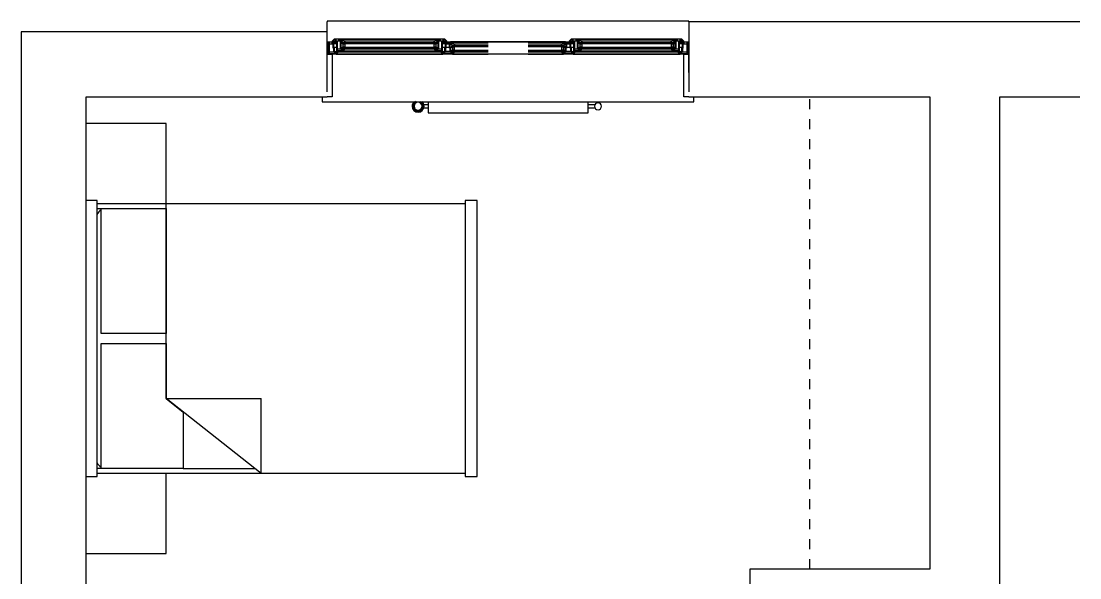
# Model space of a CAD drawing. Extents: x 16 to 12095, y 7 to 11460.
# Drawn here: x 6800 to 12095, y 6368 to 9153 of the extents above; entities that cross this region are included whole.
import ezdxf

# ---------------------------------------------------------------- set-up
doc = ezdxf.new("R2010")
doc.units = 0
doc.linetypes.add('ELEVATION_SWINGS', pattern=[150, 100, -50])
doc.linetypes.add('SHORT_DASH', pattern=[100, 50, -50])
for name, color, linetype in [('A-DETL-2', 90, 'SHORT_DASH'), ('A-GLAZ', 151, 'CONTINUOUS'), ('A-GLAZ-1', 151, 'ELEVATION_SWINGS'), ('A-WALL', 113, 'CONTINUOUS'), ('A-WALL-1', 7, 'CONTINUOUS'), ('A-WALL-2', 7, 'CONTINUOUS'), ('A-WALL-FNSH-1', 7, 'CONTINUOUS'), ('I-FURN', 30, 'CONTINUOUS'), ('P-SANR-FIXT', 6, 'CONTINUOUS')]:
    doc.layers.add(name, color=color, linetype=linetype)

msp = doc.modelspace()

# ---------------------------------------------------------------- hatches: boundary and pattern name
at = {"layer": 'A-GLAZ'}
h = msp.add_hatch(color=256, dxfattribs=at)
h.paths.add_polyline_path([(8926.8, 9049.9), (8926.8, 9049.9), (8926.8, 9051.9), (8923.3, 9051.9), (8923.3, 9055.1), (8919.9, 9054.6), (8919.9, 9051.9), (8918.2, 9051.9), (8918.2, 9049.9), (8923.3, 9049.9)])
h.paths.add_polyline_path([(8360.8, 9049.9), (8365.9, 9050.2), (8365.9, 9051.9), (8364.2, 9051.9), (8364.2, 9055.1), (8360.8, 9054.6), (8360.8, 9051.9), (8357.3, 9051.9), (8357.4, 9049.9)])
h = msp.add_hatch(color=256, dxfattribs=at)
h.paths.add_polyline_path([(9543, 9049.9), (9551.6, 9050.2), (9551.6, 9051.9), (9549.8, 9051.9), (9549.8, 9055.1), (9546.4, 9054.6), (9546.4, 9051.9), (9543, 9051.9), (9543, 9049.9)])
h.paths.add_polyline_path([(10104.9, 9049.9), (10112.5, 9049.9), (10112, 9051.9), (10109, 9051.9), (10109, 9055.1), (10105.6, 9054.6), (10105.6, 9051.9), (10103.9, 9051.9), (10103.9, 9049.9)])
h = msp.add_hatch(color=256, dxfattribs=at)
h.paths.add_polyline_path([(8377.6, 8999.4), (8381.4, 8999.4), (8381.4, 9000.9), (8384.9, 9000.9), (8384.9, 9002.9), (8376.1, 9002.9), (8376.1, 9000.9), (8377.6, 9000.9)])
h.paths.add_polyline_path([(8903.7, 8999.4), (8906.5, 8999.4), (8906.5, 9000.9), (8908, 9000.9), (8908, 9002.9), (8899.2, 9002.9), (8899.3, 9000.9), (8902.8, 9000.9), (8903.2, 8999.4)])
h = msp.add_hatch(color=256, dxfattribs=at)
h.paths.add_polyline_path([(8866.7, 9042.9), (8875.1, 9042.9), (8875.1, 9044.4), (8865.2, 9044.4), (8865.2, 9042.9)])
h.paths.add_polyline_path([(8409.7, 9042.9), (8418.9, 9042.9), (8418.9, 9044.4), (8409, 9044.4), (8409, 9042.9)])
h = msp.add_hatch(color=256, dxfattribs=at)
h.paths.add_polyline_path([(8872.9, 9022.9), (8874.2, 9022.9), (8874.2, 9038.9), (8866.2, 9038.3), (8866.2, 9022.9)])
h.paths.add_polyline_path([(8417.9, 9022.9), (8417.9, 9038.9), (8409.9, 9038.3), (8409.9, 9022.9)])
h = msp.add_hatch(color=256, dxfattribs=at)
h.paths.add_polyline_path([(8872.9, 9015.9), (8874.2, 9016), (8874.2, 9018.9), (8865.2, 9018.9), (8865.2, 9015.9)])
h.paths.add_polyline_path([(8409.9, 9015.9), (8418.9, 9016), (8418.9, 9018.9), (8409.9, 9018.9), (8409.9, 9016)])
h = msp.add_hatch(color=256, dxfattribs=at)
h.paths.add_polyline_path([(8967.2, 9027.9), (8967.2, 9029.4), (8957.3, 9029.4), (8957.3, 9027.9), (8966.2, 9027.9)])
h.paths.add_polyline_path([(9512.5, 9027.9), (9512.5, 9029.4), (9502.6, 9029.4), (9502.6, 9027.9), (9511.8, 9027.9)])
h = msp.add_hatch(color=256, dxfattribs=at)
h.paths.add_polyline_path([(8966.2, 9007.9), (8966.2, 9023.9), (8958.2, 9023.9), (8958.2, 9007.9)])
h.paths.add_polyline_path([(9506.2, 9007.9), (9511.6, 9007.9), (9511.6, 9023.9), (9503.6, 9023.9), (9503.6, 9007.9)])
h = msp.add_hatch(color=256, dxfattribs=at)
h.paths.add_polyline_path([(9506.1, 8999.4), (9509.8, 8999.4), (9509.8, 9000.9), (9511.3, 9001.3), (9511.3, 9003.9), (9502.6, 9003.9), (9502.6, 9000.9), (9506.1, 9000.8), (9506.1, 8999.4)])
h.paths.add_polyline_path([(8960, 8999.4), (8963.7, 8999.4), (8963.7, 9000.9), (8967.2, 9000.9), (8967.2, 9003.9), (8958.5, 9003.9), (8958.5, 9000.9), (8960, 9000.9), (8960, 8999.4)])
h = msp.add_hatch(color=256, dxfattribs=at)
h.paths.add_polyline_path([(10092.1, 8999.4), (10092.1, 9000.9), (10093.6, 9001.3), (10093.6, 9002.9), (10084.9, 9002.9), (10084.9, 9000.9), (10088.4, 9000.9), (10088.9, 8999.4)])
h.paths.add_polyline_path([(9563.3, 8999.4), (9567, 8999.4), (9567.1, 9000.9), (9570.6, 9000.9), (9570.5, 9002.9), (9561.8, 9002.9), (9561.8, 9000.9), (9563.3, 9000.9), (9563.3, 8999.4)])
h = msp.add_hatch(color=256, dxfattribs=at)
h.paths.add_polyline_path([(10052.4, 9042.9), (10060.8, 9042.9), (10060.8, 9044.4), (10050.9, 9044.4), (10050.9, 9042.9)])
h.paths.add_polyline_path([(9603.1, 9042.9), (9604.6, 9042.9), (9604.6, 9044.4), (9594.6, 9044.4), (9594.6, 9042.9), (9595.3, 9042.9)])
h = msp.add_hatch(color=256, dxfattribs=at)
h.paths.add_polyline_path([(10051.9, 9022.9), (10059.9, 9022.9), (10059.9, 9038.9), (10051.9, 9038.3), (10051.9, 9031.9)])
h.paths.add_polyline_path([(9595.6, 9022.9), (9603.6, 9022.9), (9603.6, 9038.9), (9595.6, 9038.3), (9595.6, 9026.9)])
h = msp.add_hatch(color=256, dxfattribs=at)
h.paths.add_polyline_path([(10059.9, 9015.9), (10059.9, 9018.9), (10050.9, 9018.9), (10050.9, 9015.9), (10056.9, 9015.9)])
h.paths.add_polyline_path([(9595.6, 9015.9), (9604.6, 9016), (9604.6, 9018.9), (9595.6, 9018.9), (9595.6, 9016)])

# ---------------------------------------------------------------- linework, layer by layer
at = {"layer": 'A-DETL-2'}
msp.add_line((10744.9, 6412.4), (10744.9, 8774.9), dxfattribs=at)
at = {"layer": 'A-GLAZ'}
for p, q in [((10139.9, 9152.9), (8329.9, 9152.9)), ((8329.9, 9152.9), (8329.9, 9150.2)), ((8329.9, 9099.9), (8329.9, 9150.2)), ((10139.9, 9150.2), (10139.9, 9152.9)), ((10139.9, 9150.2), (10139.9, 9099.9)), ((8356.9, 9054.7), (8367, 9064.9)), ((8356.9, 9051.9), (8356.9, 9054.7)), ((8367.8, 9062.2), (8360.8, 9055.1)), ((8360.8, 9055.1), (8364.2, 9055.1)), ((8360.8, 9051.9), (8360.8, 9055.1)), ((8360.8, 9055.1), (8360.8, 9051.9)), ((8364.2, 9055.1), (8364.2, 9051.9)), ((8364.2, 9055.1), (8373, 9055.1)), ((8364.2, 9054.6), (8372.9, 9054.6)), ((8364.2, 9051.9), (8364.2, 9054.6)), ((8367, 9064.9), (8398.9, 9064.9)), ((8372.9, 9062.2), (8367.8, 9062.2)), ((8372.9, 9054.6), (8372.9, 9062.2)), ((8389.4, 9062.2), (8373.9, 9062.2)), ((8373.9, 9062.2), (8373.9, 9054.5)), ((8373.9, 9054.5), (8389.4, 9054.5)), ((8389.4, 9054.5), (8389.4, 9062.2)), ((8391.4, 9060.9), (8391.4, 9055.4)), ((8398.9, 9060.9), (8391.4, 9060.9)), ((8391.4, 9055.4), (8393.4, 9055.4)), ((8391.8, 9060.9), (8398.9, 9060.9)), ((8391.8, 9056.4), (8391.8, 9060.9)), ((8393.4, 9056.4), (8391.8, 9056.4)), ((8393.4, 9058.9), (8393.4, 9056.4)), ((8396.9, 9058.9), (8393.4, 9058.9)), ((8393.4, 9056.9), (8398.4, 9056.9)), ((8393.4, 9055.4), (8393.4, 9056.9)), ((8396.9, 9057.1), (8396.9, 9058.9)), ((8398.4, 9057.1), (8396.9, 9057.1)), ((8409, 9044.4), (8398.4, 9057.1)), ((8398.4, 9056.9), (8398.4, 9015.9)), ((8398.9, 9064.9), (8398.9, 9060.9)), ((8398.9, 9064.9), (8885.2, 9064.9)), ((8398.9, 9064.5), (8404.9, 9064.5)), ((8398.9, 9060.9), (8398.9, 9064.5)), ((8400.4, 9063), (8400.4, 9057)), ((8403.4, 9063), (8400.4, 9063)), ((8400.4, 9057), (8409.7, 9045.9)), ((8409.6, 9057), (8400.4, 9057)), ((8403.4, 9060.6), (8403.4, 9063)), ((8416.5, 9053), (8403.4, 9060.6)), ((8404.9, 9064.5), (8404.9, 9061.5)), ((8404.9, 9064.5), (8879.2, 9064.5)), ((8404.9, 9061.5), (8416.9, 9054.5)), ((8879.2, 9061.5), (8404.9, 9061.5)), ((8416.9, 9054.5), (8418.9, 9054.5)), ((8418.9, 9054.5), (8418.9, 9044.4)), ((8418.9, 9054.5), (8865.2, 9054.5)), ((8865.2, 9054.5), (8867.2, 9054.5)), ((8865.2, 9044.4), (8865.2, 9054.5)), ((8867.2, 9054.5), (8879.2, 9061.5)), ((8880.7, 9060.6), (8867.6, 9053)), ((8874.4, 9045.9), (8883.7, 9057)), ((8883.7, 9057), (8874.6, 9057)), ((8885.7, 9057.1), (8875.1, 9044.4)), ((8879.2, 9064.5), (8885.2, 9064.5)), ((8879.2, 9061.5), (8879.2, 9064.5)), ((8880.7, 9063), (8880.7, 9060.6)), ((8883.7, 9063), (8880.7, 9063)), ((8883.7, 9057), (8883.7, 9063)), ((8885.2, 9064.9), (8917.1, 9064.9)), ((8885.2, 9060.9), (8885.2, 9064.9)), ((8885.2, 9064.5), (8885.2, 9060.9)), ((8892.7, 9060.9), (8885.2, 9060.9)), ((8885.2, 9060.9), (8892.3, 9060.9)), ((8887.2, 9057.1), (8885.7, 9057.1)), ((8885.7, 9056.9), (8890.7, 9056.9)), ((8885.7, 9015.9), (8885.7, 9056.9)), ((8887.2, 9058.9), (8887.2, 9057.1)), ((8890.7, 9058.9), (8887.2, 9058.9)), ((8890.7, 9056.4), (8890.7, 9058.9)), ((8890.7, 9056.9), (8890.7, 9055.4)), ((8892.3, 9056.4), (8890.7, 9056.4)), ((8890.7, 9055.4), (8892.7, 9055.4)), ((8892.3, 9060.9), (8892.3, 9056.4)), ((8892.7, 9055.4), (8892.7, 9060.9)), ((8894.7, 9062.2), (8894.7, 9054.5)), ((8910.2, 9062.2), (8894.7, 9062.2)), ((8894.7, 9054.5), (8910.2, 9054.5)), ((8910.2, 9054.5), (8910.2, 9062.2)), ((8911.2, 9062.2), (8911.2, 9054.6)), ((8916.3, 9062.2), (8911.2, 9062.2)), ((8911.2, 9055.1), (8919.9, 9055.1)), ((8911.2, 9054.6), (8919.9, 9054.6)), ((8923.3, 9055.1), (8916.3, 9062.2)), ((8917.1, 9064.9), (8927.2, 9054.7)), ((8919.9, 9055.1), (8923.3, 9055.1)), ((8919.9, 9051.9), (8919.9, 9055.1)), ((8919.9, 9054.6), (8919.9, 9051.9)), ((8923.3, 9055.1), (8923.3, 9051.9)), ((8923.3, 9051.9), (8923.3, 9055.1)), ((8927.2, 9054.7), (8927.2, 9051.9)), ((9542.6, 9054.7), (9552.7, 9064.9)), ((9542.6, 9051.9), (9542.6, 9054.7)), ((9553.5, 9062.2), (9546.4, 9055.1)), ((9546.4, 9055.1), (9549.8, 9055.1)), ((9546.4, 9051.9), (9546.4, 9055.1)), ((9546.4, 9055.1), (9546.4, 9051.9)), ((9549.8, 9055.1), (9549.8, 9051.9)), ((9549.8, 9055.1), (9558.6, 9055.1)), ((9549.8, 9054.6), (9558.6, 9054.6)), ((9549.8, 9051.9), (9549.8, 9054.6)), ((9552.7, 9064.9), (9584.6, 9064.9)), ((9558.6, 9062.2), (9553.5, 9062.2)), ((9558.6, 9054.6), (9558.6, 9062.2)), ((9575.1, 9062.2), (9559.6, 9062.2)), ((9559.6, 9062.2), (9559.6, 9054.5)), ((9559.6, 9054.5), (9575.1, 9054.5)), ((9575.1, 9054.5), (9575.1, 9062.2)), ((9577.1, 9060.9), (9577.1, 9055.4)), ((9584.6, 9060.9), (9577.1, 9060.9)), ((9577.1, 9055.4), (9579.1, 9055.4)), ((9577.5, 9060.9), (9584.6, 9060.9)), ((9577.5, 9056.4), (9577.5, 9060.9)), ((9579.1, 9056.4), (9577.5, 9056.4)), ((9579.1, 9058.9), (9579.1, 9056.4)), ((9582.6, 9058.9), (9579.1, 9058.9)), ((9579.1, 9056.9), (9584.1, 9056.9)), ((9579.1, 9055.4), (9579.1, 9056.9)), ((9582.6, 9057.1), (9582.6, 9058.9)), ((9584.1, 9057.1), (9582.6, 9057.1)), ((9594.6, 9044.4), (9584.1, 9057.1)), ((9584.1, 9056.9), (9584.1, 9015.9)), ((9584.6, 9064.9), (9584.6, 9060.9)), ((9584.6, 9064.9), (10070.9, 9064.9)), ((9584.6, 9064.5), (9590.6, 9064.5)), ((9584.6, 9060.9), (9584.6, 9064.5)), ((9586.1, 9063), (9586.1, 9057)), ((9589.1, 9063), (9586.1, 9063)), ((9586.1, 9057), (9595.3, 9045.9)), ((9595.2, 9057), (9586.1, 9057)), ((9589.1, 9060.6), (9589.1, 9063)), ((9602.2, 9053), (9589.1, 9060.6)), ((9590.6, 9064.5), (9590.6, 9061.5)), ((9590.6, 9064.5), (10064.9, 9064.5)), ((9590.6, 9061.5), (9602.6, 9054.5)), ((10064.9, 9061.5), (9590.6, 9061.5)), ((9602.6, 9054.5), (9604.6, 9054.5)), ((9604.6, 9054.5), (9604.6, 9044.4)), ((9604.6, 9054.5), (10050.9, 9054.5)), ((10050.9, 9054.5), (10052.9, 9054.5)), ((10050.9, 9044.4), (10050.9, 9054.5)), ((10052.9, 9054.5), (10064.9, 9061.5)), ((10066.4, 9060.6), (10053.3, 9053)), ((10060.1, 9045.9), (10069.4, 9057)), ((10069.4, 9057), (10060.2, 9057)), ((10071.4, 9057.1), (10060.8, 9044.4)), ((10064.9, 9064.5), (10070.9, 9064.5)), ((10064.9, 9061.5), (10064.9, 9064.5)), ((10066.4, 9063), (10066.4, 9060.6)), ((10069.4, 9063), (10066.4, 9063)), ((10069.4, 9057), (10069.4, 9063)), ((10070.9, 9064.9), (10102.8, 9064.9)), ((10070.9, 9060.9), (10070.9, 9064.9)), ((10070.9, 9064.5), (10070.9, 9060.9)), ((10078.4, 9060.9), (10070.9, 9060.9)), ((10070.9, 9060.9), (10078, 9060.9)), ((10072.9, 9057.1), (10071.4, 9057.1)), ((10071.4, 9056.9), (10076.4, 9056.9)), ((10071.4, 9015.9), (10071.4, 9056.9)), ((10072.9, 9058.9), (10072.9, 9057.1)), ((10076.4, 9058.9), (10072.9, 9058.9)), ((10076.4, 9056.4), (10076.4, 9058.9)), ((10076.4, 9056.9), (10076.4, 9055.4)), ((10078, 9056.4), (10076.4, 9056.4)), ((10076.4, 9055.4), (10078.4, 9055.4)), ((10078, 9060.9), (10078, 9056.4)), ((10078.4, 9055.4), (10078.4, 9060.9)), ((10080.4, 9062.2), (10080.4, 9054.5)), ((10095.9, 9062.2), (10080.4, 9062.2)), ((10080.4, 9054.5), (10095.9, 9054.5)), ((10095.9, 9054.5), (10095.9, 9062.2)), ((10096.8, 9055.1), (10105.6, 9055.1)), ((10096.9, 9062.2), (10096.9, 9054.6)), ((10102, 9062.2), (10096.9, 9062.2)), ((10096.9, 9054.6), (10105.6, 9054.6)), ((10109, 9055.1), (10102, 9062.2)), ((10102.8, 9064.9), (10112.9, 9054.7)), ((10105.6, 9055.1), (10109, 9055.1)), ((10105.6, 9051.9), (10105.6, 9055.1)), ((10105.6, 9054.6), (10105.6, 9051.9)), ((10109, 9055.1), (10109, 9051.9)), ((10109, 9051.9), (10109, 9055.1)), ((10112.9, 9054.7), (10112.9, 9051.9)), ((10139.9, 9062.9), (10139.9, 8987.9)), ((8329.9, 9049.9), (8364.9, 9049.9)), ((8337.7, 9047.2), (8329.9, 9047.2)), ((8337.7, 9033.7), (8329.9, 9033.7)), ((8337.7, 9004.4), (8329.9, 9004.4)), ((8330.2, 9042), (8337.7, 9042)), ((8330.2, 9035.4), (8330.2, 9042)), ((8332.3, 9035.4), (8330.2, 9035.4)), ((8330.2, 9002.4), (8332.3, 9002.4)), ((8330.2, 8995.9), (8330.2, 9002.4)), ((8332.3, 9039.8), (8332.3, 9035.4)), ((8337.7, 9039.8), (8332.3, 9039.8)), ((8337.7, 9035.7), (8332.3, 9035.7)), ((8332.3, 9002.4), (8332.3, 8998.1)), ((8337.7, 9042), (8337.7, 9047.2)), ((8337.7, 8998.1), (8337.7, 9039.8)), ((8339.8, 9047.2), (8339.8, 9039.5)), ((8355.4, 9047.2), (8339.8, 9047.2)), ((8339.8, 9039.5), (8355.4, 9039.5)), ((8339.8, 9038.3), (8339.8, 8999.4)), ((8359.9, 9038.3), (8339.8, 9038.3)), ((8355.4, 9039.5), (8355.4, 9047.2)), ((8360.8, 9051.9), (8356.9, 9051.9)), ((8357.3, 9051.9), (8360.8, 9051.9)), ((8357.3, 9049.9), (8357.3, 9051.9)), ((8365.9, 9049.9), (8357.3, 9049.9)), ((8357.4, 9045.9), (8357.4, 9040.4)), ((8364.9, 9045.9), (8357.4, 9045.9)), ((8357.4, 9040.4), (8359.4, 9040.4)), ((8359.4, 9041.9), (8364.4, 9041.9)), ((8359.4, 9040.4), (8359.4, 9041.9)), ((8359.9, 9017.5), (8359.9, 9038.3)), ((8362.9, 9017.5), (8359.9, 9017.5)), ((8361.9, 9039.4), (8361.9, 9020.5)), ((8364.4, 9039.4), (8361.9, 9039.4)), ((8361.9, 9020.5), (8364.9, 9020.5)), ((8362.9, 8999.4), (8362.9, 9017.5)), ((8364.2, 9051.9), (8365.9, 9051.9)), ((8378.9, 9051.9), (8364.2, 9051.9)), ((8364.4, 9041.9), (8364.4, 9039.4)), ((8364.4, 9041.9), (8378.9, 9041.9)), ((8378.9, 9039.4), (8364.4, 9039.4)), ((8364.9, 9049.9), (8364.9, 9045.9)), ((8364.9, 9045.9), (8378.9, 9045.9)), ((8364.9, 9020.5), (8364.9, 9000.9)), ((8378.9, 9020.5), (8364.9, 9020.5)), ((8365.9, 9051.9), (8365.9, 9049.9)), ((8379, 9049.9), (8365.9, 9049.9)), ((8376.1, 9002.9), (8384.9, 9002.9)), ((8376.1, 9000.9), (8376.1, 9002.9)), ((8376.9, 9004.4), (8378.9, 9004.4)), ((8376.9, 9002.9), (8376.9, 9004.4)), ((8408.8, 9002.9), (8376.9, 9002.9)), ((8378.9, 9004.4), (8378.9, 9051.9)), ((8380.9, 9053.3), (8380.9, 9014.4)), ((8396.4, 9053.3), (8380.9, 9053.3)), ((8380.9, 9014.4), (8396.4, 9014.4)), ((8380.9, 9013.2), (8380.9, 9005.6)), ((8401.9, 9013.2), (8380.9, 9013.2)), ((8380.9, 9005.6), (8401.9, 9005.6)), ((8384.9, 9002.9), (8384.9, 9000.9)), ((8396.4, 9014.4), (8396.4, 9053.3)), ((8398.4, 9015.9), (8418.9, 9015.9)), ((8401.9, 9005.6), (8401.9, 9013.2)), ((8415.6, 9013.2), (8402.9, 9013.2)), ((8402.9, 9013.2), (8402.9, 9005.6)), ((8402.9, 9005.6), (8408, 9005.6)), ((8404.9, 9042.9), (8879.2, 9042.9)), ((8404.9, 9038.9), (8404.9, 9042.9)), ((8879.2, 9038.9), (8404.9, 9038.9)), ((8404.9, 9018.9), (8404.9, 9022.9)), ((8404.9, 9022.9), (8879.2, 9022.9)), ((8879.2, 9018.9), (8404.9, 9018.9)), ((8408, 9005.6), (8415.6, 9013.2)), ((8418.9, 9013), (8408.8, 9002.9)), ((8875.4, 9002.9), (8408.8, 9002.9)), ((8409, 9044.4), (8418.9, 9044.4)), ((8409, 9042.9), (8409, 9044.4)), ((8418.9, 9044.4), (8409, 9044.4)), ((8418.9, 9042.9), (8409, 9042.9)), ((8409.7, 9045.9), (8417.4, 9045.9)), ((8409.9, 9038.9), (8417.9, 9038.9)), ((8409.9, 9022.9), (8409.9, 9038.9)), ((8417.9, 9022.9), (8409.9, 9022.9)), ((8409.9, 9018.9), (8418.9, 9018.9)), ((8409.9, 9015.9), (8409.9, 9018.9)), ((8418.9, 9015.9), (8409.9, 9015.9)), ((8417.4, 9053), (8416.5, 9053)), ((8416.5, 9053), (8417.4, 9053)), ((8417.4, 9045.9), (8417.4, 9053)), ((8417.9, 9038.9), (8417.9, 9022.9)), ((8418.9, 9044.4), (8418.9, 9042.9)), ((8418.9, 9044.4), (8865.2, 9044.4)), ((8865.2, 9044.4), (8418.9, 9044.4)), ((8418.9, 9018.9), (8418.9, 9015.9)), ((8865.2, 9015.9), (8418.9, 9015.9)), ((8418.9, 9015.9), (8418.9, 9013)), ((8418.9, 9015.9), (8865.2, 9015.9)), ((8865.2, 9013), (8418.9, 9013)), ((8865.2, 9044.4), (8875.1, 9044.4)), ((8865.2, 9042.9), (8865.2, 9044.4)), ((8875.1, 9044.4), (8865.2, 9044.4)), ((8875.1, 9042.9), (8865.2, 9042.9)), ((8865.2, 9018.9), (8874.2, 9018.9)), ((8865.2, 9015.9), (8865.2, 9018.9)), ((8874.2, 9015.9), (8865.2, 9015.9)), ((8865.2, 9015.9), (8885.7, 9015.9)), ((8865.2, 9013), (8865.2, 9015.9)), ((8875.4, 9002.9), (8865.2, 9013)), ((8866.2, 9038.9), (8874.2, 9038.9)), ((8866.2, 9022.9), (8866.2, 9038.9)), ((8874.2, 9022.9), (8866.2, 9022.9)), ((8867.6, 9053), (8866.7, 9053)), ((8866.7, 9053), (8866.7, 9045.9)), ((8866.7, 9053), (8867.6, 9053)), ((8866.7, 9045.9), (8874.4, 9045.9)), ((8868.6, 9013.2), (8876.2, 9005.6)), ((8881.2, 9013.2), (8868.6, 9013.2)), ((8874.2, 9038.9), (8874.2, 9022.9)), ((8874.2, 9018.9), (8874.2, 9015.9)), ((8875.1, 9044.4), (8875.1, 9042.9)), ((8907.2, 9002.9), (8875.4, 9002.9)), ((8876.2, 9005.6), (8881.2, 9005.6)), ((8879.2, 9042.9), (8879.2, 9038.9)), ((8879.2, 9022.9), (8879.2, 9018.9)), ((8881.2, 9005.6), (8881.2, 9013.2)), ((8903.2, 9013.2), (8882.2, 9013.2)), ((8882.2, 9013.2), (8882.2, 9005.6)), ((8882.2, 9005.6), (8903.2, 9005.6)), ((8903.2, 9053.3), (8887.7, 9053.3)), ((8887.7, 9053.3), (8887.7, 9014.4)), ((8887.7, 9014.4), (8903.2, 9014.4)), ((8899.2, 9002.9), (8908, 9002.9)), ((8899.2, 9000.9), (8899.2, 9002.9)), ((8903.2, 9014.4), (8903.2, 9053.3)), ((8903.2, 9005.6), (8903.2, 9013.2)), ((8918.2, 9049.9), (8905.1, 9049.9)), ((8905.2, 9051.9), (8905.2, 9004.4)), ((8919.9, 9051.9), (8905.2, 9051.9)), ((8905.2, 9045.9), (8919.3, 9045.9)), ((8905.2, 9041.9), (8919.8, 9041.9)), ((8919.8, 9039.4), (8905.2, 9039.4)), ((8919.3, 9020.5), (8905.2, 9020.5)), ((8905.2, 9004.4), (8907.2, 9004.4)), ((8907.2, 9004.4), (8907.2, 9002.9)), ((8908, 9002.9), (8908, 9000.9)), ((8918.2, 9051.9), (8919.9, 9051.9)), ((8918.2, 9049.9), (8918.2, 9051.9)), ((8926.8, 9049.9), (8918.2, 9049.9)), ((8919.3, 9049.9), (8947.2, 9049.9)), ((8919.3, 9045.9), (8919.3, 9049.9)), ((8926.8, 9045.9), (8919.3, 9045.9)), ((8919.3, 9020.5), (8922.3, 9020.5)), ((8919.3, 9000.9), (8919.3, 9020.5)), ((8919.8, 9041.9), (8924.8, 9041.9)), ((8919.8, 9039.4), (8919.8, 9041.9)), ((8922.3, 9039.4), (8919.8, 9039.4)), ((8921.3, 9017.5), (8921.3, 8999.4)), ((8924.3, 9017.5), (8921.3, 9017.5)), ((8922.3, 9020.5), (8922.3, 9039.4)), ((8923.3, 9051.9), (8926.8, 9051.9)), ((8927.2, 9051.9), (8923.3, 9051.9)), ((8924.3, 9038.3), (8924.3, 9017.5)), ((8942.2, 9038.3), (8924.3, 9038.3)), ((8942.2, 9020.5), (8924.3, 9020.5)), ((8924.8, 9041.9), (8924.8, 9040.4)), ((8924.8, 9041.9), (8926.8, 9041.9)), ((8924.8, 9040.4), (8926.8, 9040.4)), ((8926.8, 9051.9), (8926.8, 9049.9)), ((8926.8, 9040.4), (8926.8, 9045.9)), ((8937.7, 9047.2), (8928.8, 9047.2)), ((8928.8, 9047.2), (8928.8, 9040.4)), ((8928.8, 9045.9), (8937.7, 9045.9)), ((8928.8, 9041.9), (8937.7, 9041.9)), ((8928.8, 9040.4), (8937.7, 9040.4)), ((8937.7, 9040.4), (8937.7, 9047.2)), ((8939.7, 9045.9), (8939.7, 9040.4)), ((8947.2, 9045.9), (8939.7, 9045.9)), ((8939.7, 9040.4), (8941.7, 9040.4)), ((8940.1, 9045.9), (8947.2, 9045.9)), ((8940.1, 9041.4), (8940.1, 9045.9)), ((8941.7, 9041.4), (8940.1, 9041.4)), ((8941.7, 9043.9), (8941.7, 9041.4)), ((8945.2, 9043.9), (8941.7, 9043.9)), ((8941.7, 9041.9), (8946.7, 9041.9)), ((8941.7, 9040.4), (8941.7, 9041.9)), ((8942.2, 9017.5), (8942.2, 9038.3)), ((8945.2, 9017.5), (8942.2, 9017.5)), ((8944.2, 9039.2), (8944.2, 9020.4)), ((8946.7, 9039.2), (8944.2, 9039.2)), ((8958.2, 9020.5), (8944.2, 9020.5)), ((8944.2, 9020.4), (8947.2, 9020.4)), ((8945.2, 9042.1), (8945.2, 9043.9)), ((8946.7, 9042.1), (8945.2, 9042.1)), ((8945.2, 8999.4), (8945.2, 9017.5)), ((8957.3, 9029.4), (8946.7, 9042.1)), ((8946.7, 9041.9), (8946.7, 9039.2)), ((8949, 9039.4), (8946.7, 9039.4)), ((8947.2, 9049.9), (8947.2, 9045.9)), ((9522.6, 9049.9), (8947.2, 9049.9)), ((8947.2, 9049.5), (8953.2, 9049.5)), ((8947.2, 9045.9), (8947.2, 9049.5)), ((8947.2, 9020.4), (8947.2, 9000.9)), ((8948.7, 9048), (8948.7, 9042)), ((8951.7, 9048), (8948.7, 9048)), ((8948.7, 9042), (8958, 9030.9)), ((8957.9, 9042), (8948.7, 9042)), ((8951.7, 9045.6), (8951.7, 9048)), ((8964.9, 9038), (8951.7, 9045.6)), ((8953.2, 9049.5), (8953.2, 9046.5)), ((8953.2, 9049.5), (9516.6, 9049.5)), ((8953.2, 9046.5), (8965.3, 9039.5)), ((9134.9, 9046.5), (8953.2, 9046.5)), ((8953.2, 9027.9), (9134.9, 9027.9)), ((8953.2, 9023.9), (8953.2, 9027.9)), ((9134.9, 9023.9), (8953.2, 9023.9)), ((8953.2, 9003.9), (8953.2, 9007.9)), ((8953.2, 9007.9), (9134.9, 9007.9)), ((9134.9, 9003.9), (8953.2, 9003.9)), ((8957.3, 9029.4), (8967.2, 9029.4)), ((8957.3, 9027.9), (8957.3, 9029.4)), ((8967.2, 9029.4), (8957.3, 9029.4)), ((8967.2, 9027.9), (8957.3, 9027.9)), ((8958, 9030.9), (8965.7, 9030.9)), ((8958.2, 9023.9), (8966.2, 9023.9)), ((8958.2, 9007.9), (8958.2, 9023.9)), ((8966.2, 9007.9), (8958.2, 9007.9)), ((8958.5, 9003.9), (8967.2, 9003.9)), ((8958.5, 9000.9), (8958.5, 9003.9)), ((8965.7, 9038), (8964.9, 9038)), ((8964.9, 9038), (8965.7, 9038)), ((8965.3, 9039.5), (8967.2, 9039.5)), ((8965.7, 9030.9), (8965.7, 9038)), ((8966.2, 9023.9), (8966.2, 9007.9)), ((8967.2, 9039.5), (8967.2, 9029.4)), ((8967.2, 9039.5), (9134.9, 9039.5)), ((8967.2, 9029.4), (8967.2, 9027.9)), ((8967.2, 9029.4), (9134.9, 9029.4)), ((9134.9, 9029.4), (8967.2, 9029.4)), ((8967.2, 9003.9), (8967.2, 9000.9)), ((9516.6, 9046.5), (9334.9, 9046.5)), ((9334.9, 9039.5), (9502.6, 9039.5)), ((9334.9, 9029.4), (9502.6, 9029.4)), ((9502.6, 9029.4), (9334.9, 9029.4)), ((9334.9, 9027.9), (9516.6, 9027.9)), ((9516.6, 9023.9), (9334.9, 9023.9)), ((9334.9, 9007.9), (9516.6, 9007.9)), ((9516.6, 9003.9), (9334.9, 9003.9)), ((9502.6, 9039.5), (9504.5, 9039.5)), ((9502.6, 9029.4), (9502.6, 9039.5)), ((9502.6, 9029.4), (9512.5, 9029.4)), ((9502.6, 9027.9), (9502.6, 9029.4)), ((9512.5, 9029.4), (9502.6, 9029.4)), ((9512.5, 9027.9), (9502.6, 9027.9)), ((9502.6, 9003.9), (9511.3, 9003.9)), ((9502.6, 9000.9), (9502.6, 9003.9)), ((9503.6, 9023.9), (9511.6, 9023.9)), ((9503.6, 9007.9), (9503.6, 9023.9)), ((9511.6, 9007.9), (9503.6, 9007.9)), ((9504.9, 9038), (9504.1, 9038)), ((9504.1, 9038), (9504.1, 9030.9)), ((9504.1, 9038), (9504.9, 9038)), ((9504.1, 9030.9), (9511.8, 9030.9)), ((9504.5, 9039.5), (9516.6, 9046.5)), ((9518.1, 9045.6), (9504.9, 9038)), ((9511.3, 9003.9), (9511.3, 9000.9)), ((9511.6, 9023.9), (9511.6, 9007.9)), ((9522.6, 9020.5), (9511.6, 9020.5)), ((9511.8, 9030.9), (9521.1, 9042)), ((9521.1, 9042), (9511.9, 9042)), ((9523.1, 9042.1), (9512.5, 9029.4)), ((9512.5, 9029.4), (9512.5, 9027.9)), ((9516.6, 9049.5), (9522.6, 9049.5)), ((9516.6, 9046.5), (9516.6, 9049.5)), ((9516.6, 9027.9), (9516.6, 9023.9)), ((9516.6, 9007.9), (9516.6, 9003.9)), ((9518.1, 9048), (9518.1, 9045.6)), ((9521.1, 9048), (9518.1, 9048)), ((9523.1, 9039.4), (9520.8, 9039.4)), ((9521.1, 9042), (9521.1, 9048)), ((9522.6, 9049.9), (9550.5, 9049.9)), ((9522.6, 9045.9), (9522.6, 9049.9)), ((9522.6, 9049.5), (9522.6, 9045.9)), ((9522.6, 9045.9), (9529.7, 9045.9)), ((9530.1, 9045.9), (9522.6, 9045.9)), ((9522.6, 9020.5), (9525.6, 9020.5)), ((9522.6, 9000.9), (9522.6, 9020.5)), ((9524.6, 9042.1), (9523.1, 9042.1)), ((9523.1, 9041.9), (9528.1, 9041.9)), ((9523.1, 9039.4), (9523.1, 9041.9)), ((9525.6, 9039.4), (9523.1, 9039.4)), ((9524.6, 9043.9), (9524.6, 9042.1)), ((9528.1, 9043.9), (9524.6, 9043.9)), ((9524.6, 9017.5), (9524.6, 8999.4)), ((9527.6, 9017.5), (9524.6, 9017.5)), ((9525.6, 9020.5), (9525.6, 9039.4)), ((9527.6, 9038.3), (9527.6, 9017.5)), ((9545.5, 9038.3), (9527.6, 9038.3)), ((9545.5, 9020.5), (9527.6, 9020.5)), ((9528.1, 9041.4), (9528.1, 9043.9)), ((9528.1, 9041.9), (9528.1, 9040.4)), ((9529.7, 9041.4), (9528.1, 9041.4)), ((9528.1, 9040.4), (9530.1, 9040.4)), ((9529.7, 9045.9), (9529.7, 9041.4)), ((9530.1, 9040.4), (9530.1, 9045.9)), ((9541, 9047.2), (9532.1, 9047.2)), ((9532.1, 9047.2), (9532.1, 9040.4)), ((9532.1, 9045.9), (9541, 9045.9)), ((9532.1, 9041.9), (9541, 9041.9)), ((9532.1, 9040.4), (9541, 9040.4)), ((9541, 9040.4), (9541, 9047.2)), ((9546.4, 9051.9), (9542.6, 9051.9)), ((9543, 9051.9), (9546.4, 9051.9)), ((9543, 9049.9), (9543, 9051.9)), ((9551.6, 9049.9), (9543, 9049.9)), ((9543, 9045.9), (9543, 9040.4)), ((9550.5, 9045.9), (9543, 9045.9)), ((9543, 9041.9), (9545, 9041.9)), ((9543, 9040.4), (9545, 9040.4)), ((9545, 9041.9), (9550, 9041.9)), ((9545, 9040.4), (9545, 9041.9)), ((9545.5, 9017.5), (9545.5, 9038.3)), ((9548.5, 9017.5), (9545.5, 9017.5)), ((9547.5, 9039.2), (9547.5, 9020.4)), ((9550, 9039.2), (9547.5, 9039.2)), ((9564.6, 9020.5), (9547.5, 9020.5)), ((9547.5, 9020.4), (9550.5, 9020.4)), ((9548.5, 8999.4), (9548.5, 9017.5)), ((9549.8, 9051.9), (9551.6, 9051.9)), ((9564.6, 9051.9), (9549.8, 9051.9)), ((9550, 9041.9), (9550, 9039.2)), ((9550, 9041.9), (9564.6, 9041.9)), ((9564.6, 9039.4), (9550, 9039.4)), ((9550.5, 9049.9), (9550.5, 9045.9)), ((9550.5, 9045.9), (9564.6, 9045.9)), ((9550.5, 9020.4), (9550.5, 9000.9)), ((9551.6, 9051.9), (9551.6, 9049.9)), ((9564.7, 9049.9), (9551.6, 9049.9)), ((9561.8, 9002.9), (9570.6, 9002.9)), ((9561.8, 9000.9), (9561.8, 9002.9)), ((9562.6, 9004.4), (9564.6, 9004.4)), ((9562.6, 9002.9), (9562.6, 9004.4)), ((9594.4, 9002.9), (9562.6, 9002.9)), ((9564.6, 9004.4), (9564.6, 9051.9)), ((9566.6, 9053.3), (9566.6, 9014.4)), ((9582.1, 9053.3), (9566.6, 9053.3)), ((9566.6, 9014.4), (9582.1, 9014.4)), ((9566.6, 9013.2), (9566.6, 9005.6)), ((9587.6, 9013.2), (9566.6, 9013.2)), ((9566.6, 9005.6), (9587.6, 9005.6)), ((9570.6, 9002.9), (9570.6, 9000.9)), ((9582.1, 9014.4), (9582.1, 9053.3)), ((9584.1, 9015.9), (9604.6, 9015.9)), ((9587.6, 9005.6), (9587.6, 9013.2)), ((9601.2, 9013.2), (9588.6, 9013.2)), ((9588.6, 9013.2), (9588.6, 9005.6)), ((9588.6, 9005.6), (9593.6, 9005.6)), ((9590.6, 9042.9), (10064.9, 9042.9)), ((9590.6, 9038.9), (9590.6, 9042.9)), ((10064.9, 9038.9), (9590.6, 9038.9)), ((9590.6, 9018.9), (9590.6, 9022.9)), ((9590.6, 9022.9), (10064.9, 9022.9)), ((10064.9, 9018.9), (9590.6, 9018.9)), ((9593.6, 9005.6), (9601.2, 9013.2)), ((9604.6, 9013), (9594.4, 9002.9)), ((10061, 9002.9), (9594.4, 9002.9)), ((9594.6, 9044.4), (9604.6, 9044.4)), ((9594.6, 9042.9), (9594.6, 9044.4)), ((9604.6, 9044.4), (9594.6, 9044.4)), ((9604.6, 9042.9), (9594.6, 9042.9)), ((9595.3, 9045.9), (9603.1, 9045.9)), ((9595.6, 9038.9), (9603.6, 9038.9)), ((9595.6, 9022.9), (9595.6, 9038.9)), ((9603.6, 9022.9), (9595.6, 9022.9)), ((9595.6, 9018.9), (9604.6, 9018.9)), ((9595.6, 9015.9), (9595.6, 9018.9)), ((9604.6, 9015.9), (9595.6, 9015.9)), ((9603.1, 9053), (9602.2, 9053)), ((9602.2, 9053), (9603.1, 9053)), ((9603.1, 9045.9), (9603.1, 9053)), ((9603.6, 9038.9), (9603.6, 9022.9)), ((9604.6, 9044.4), (9604.6, 9042.9)), ((9604.6, 9044.4), (10050.9, 9044.4)), ((10050.9, 9044.4), (9604.6, 9044.4)), ((9604.6, 9018.9), (9604.6, 9015.9)), ((10050.9, 9015.9), (9604.6, 9015.9)), ((9604.6, 9015.9), (9604.6, 9013)), ((9604.6, 9015.9), (10050.9, 9015.9)), ((10050.9, 9013), (9604.6, 9013)), ((10050.9, 9044.4), (10060.8, 9044.4)), ((10050.9, 9042.9), (10050.9, 9044.4)), ((10060.8, 9044.4), (10050.9, 9044.4)), ((10060.8, 9042.9), (10050.9, 9042.9)), ((10050.9, 9018.9), (10059.9, 9018.9)), ((10050.9, 9015.9), (10050.9, 9018.9)), ((10059.9, 9015.9), (10050.9, 9015.9)), ((10050.9, 9015.9), (10071.4, 9015.9)), ((10050.9, 9013), (10050.9, 9015.9)), ((10061, 9002.9), (10050.9, 9013)), ((10051.9, 9038.9), (10059.9, 9038.9)), ((10051.9, 9022.9), (10051.9, 9038.9)), ((10059.9, 9022.9), (10051.9, 9022.9)), ((10053.3, 9053), (10052.4, 9053)), ((10052.4, 9053), (10052.4, 9045.9)), ((10052.4, 9053), (10053.3, 9053)), ((10052.4, 9045.9), (10060.1, 9045.9)), ((10054.2, 9013.2), (10061.8, 9005.6)), ((10066.9, 9013.2), (10054.2, 9013.2)), ((10059.9, 9038.9), (10059.9, 9022.9)), ((10059.9, 9018.9), (10059.9, 9015.9)), ((10060.8, 9044.4), (10060.8, 9042.9)), ((10092.9, 9002.9), (10061, 9002.9)), ((10061.8, 9005.6), (10066.9, 9005.6)), ((10064.9, 9042.9), (10064.9, 9038.9)), ((10064.9, 9022.9), (10064.9, 9018.9)), ((10066.9, 9005.6), (10066.9, 9013.2)), ((10088.9, 9013.2), (10067.9, 9013.2)), ((10067.9, 9013.2), (10067.9, 9005.6)), ((10067.9, 9005.6), (10088.9, 9005.6)), ((10088.9, 9053.3), (10073.4, 9053.3)), ((10073.4, 9053.3), (10073.4, 9014.4)), ((10073.4, 9014.4), (10088.9, 9014.4)), ((10084.9, 9002.9), (10093.6, 9002.9)), ((10084.9, 9000.9), (10084.9, 9002.9)), ((10088.9, 9014.4), (10088.9, 9053.3)), ((10088.9, 9005.6), (10088.9, 9013.2)), ((10103.9, 9049.9), (10090.8, 9049.9)), ((10090.9, 9051.9), (10090.9, 9004.4)), ((10105.6, 9051.9), (10090.9, 9051.9)), ((10090.9, 9045.9), (10104.9, 9045.9)), ((10090.9, 9041.9), (10105.4, 9041.9)), ((10105.4, 9039.4), (10090.9, 9039.4)), ((10104.9, 9020.5), (10090.9, 9020.5)), ((10090.9, 9004.4), (10092.9, 9004.4)), ((10092.9, 9004.4), (10092.9, 9002.9)), ((10093.6, 9002.9), (10093.6, 9000.9)), ((10103.9, 9051.9), (10105.6, 9051.9)), ((10103.9, 9049.9), (10103.9, 9051.9)), ((10112.5, 9049.9), (10103.9, 9049.9)), ((10104.9, 9049.9), (10139.9, 9049.9)), ((10104.9, 9045.9), (10104.9, 9049.9)), ((10112.4, 9045.9), (10104.9, 9045.9)), ((10104.9, 9020.5), (10107.9, 9020.5)), ((10104.9, 9000.9), (10104.9, 9020.5)), ((10105.4, 9041.9), (10110.4, 9041.9)), ((10105.4, 9039.4), (10105.4, 9041.9)), ((10107.9, 9039.4), (10105.4, 9039.4)), ((10106.9, 9017.5), (10106.9, 8999.4)), ((10109.9, 9017.5), (10106.9, 9017.5)), ((10107.9, 9020.5), (10107.9, 9039.4)), ((10109, 9051.9), (10112.5, 9051.9)), ((10112.9, 9051.9), (10109, 9051.9)), ((10109.9, 9038.3), (10109.9, 9017.5)), ((10130, 9038.3), (10109.9, 9038.3)), ((10110.4, 9041.9), (10110.4, 9040.4)), ((10110.4, 9040.4), (10112.4, 9040.4)), ((10112.4, 9040.4), (10112.4, 9045.9)), ((10112.5, 9051.9), (10112.5, 9049.9)), ((10114.4, 9047.2), (10114.4, 9039.5)), ((10130, 9047.2), (10114.4, 9047.2)), ((10114.4, 9039.5), (10130, 9039.5)), ((10130, 9039.5), (10130, 9047.2)), ((10130, 8999.4), (10130, 9038.3)), ((10132.1, 9047.2), (10132.1, 9042)), ((10139.9, 9047.2), (10132.1, 9047.2)), ((10132.1, 9042), (10139.6, 9042)), ((10132.1, 9039.8), (10132.1, 8998.1)), ((10137.5, 9039.8), (10132.1, 9039.8)), ((10137.5, 9035.7), (10132.1, 9035.7)), ((10139.9, 9033.7), (10132.1, 9033.7)), ((10139.9, 9004.4), (10132.1, 9004.4)), ((10137.5, 9035.4), (10137.5, 9039.8)), ((10139.6, 9035.4), (10137.5, 9035.4)), ((10137.5, 9002.4), (10139.6, 9002.4)), ((10137.5, 8998.1), (10137.5, 9002.4)), ((10139.6, 9042), (10139.6, 9035.4)), ((10139.6, 9002.4), (10139.6, 8995.9)), ((8329.9, 8896.9), (8329.9, 8996.9)), ((8337.7, 8994.9), (8329.9, 8994.9)), ((8329.9, 8990.7), (8337.7, 8990.7)), ((8329.9, 8987.9), (8354.9, 8987.9)), ((8329.9, 8799.9), (8329.9, 8987.9)), ((10139.9, 8987.9), (8329.9, 8987.9)), ((8337.7, 8995.9), (8330.2, 8995.9)), ((8337.8, 8999.6), (8332.3, 8999.6)), ((8332.3, 8998.1), (8337.7, 8998.1)), ((8337.7, 8990.7), (8337.7, 8995.9)), ((8339.8, 8999.4), (8362.9, 8999.4)), ((8339.8, 8998.2), (8339.8, 8990.6)), ((8367.9, 8998.2), (8339.8, 8998.2)), ((8339.8, 8990.6), (8367.9, 8990.6)), ((8354.9, 8987.9), (8354.9, 8774.9)), ((8374.8, 8987.9), (8354.9, 8987.9)), ((8364.9, 9000.9), (8377.6, 9000.9)), ((8367.9, 8990.6), (8367.9, 8998.2)), ((8368.9, 8998.2), (8368.9, 8990.6)), ((8373.7, 8998.2), (8368.9, 8998.2)), ((8368.9, 8990.6), (8374, 8990.6)), ((8373.7, 8994.4), (8373.7, 8998.2)), ((8377.8, 8994.4), (8373.7, 8994.4)), ((8374, 8990.6), (8377.8, 8994.4)), ((8384.9, 8998), (8374.8, 8987.9)), ((8374.8, 8987.9), (8909.4, 8987.9)), ((8375.7, 8999.4), (8375.7, 8996.3)), ((8377.6, 8999.4), (8375.7, 8999.4)), ((8375.7, 8996.3), (8380.5, 8996.3)), ((8377.6, 9000.9), (8376.1, 9000.9)), ((8377.6, 8999.4), (8377.6, 9000.9)), ((8377.6, 9000.9), (8377.6, 8999.4)), ((8381.4, 8999.4), (8377.6, 8999.4)), ((8380.5, 8996.3), (8381.4, 8997.2)), ((8381.4, 9000.9), (8381.4, 8999.4)), ((8384.9, 9000.9), (8381.4, 9000.9)), ((8381.4, 9000.9), (8384.9, 9000.9)), ((8381.4, 8997.2), (8381.4, 9000.9)), ((8899.2, 9000.9), (8384.9, 9000.9)), ((8384.9, 9000.9), (8384.9, 8998)), ((8899.2, 9000.9), (8384.9, 9000.9)), ((8899.3, 8998), (8384.9, 8998)), ((8902.7, 9000.9), (8899.2, 9000.9)), ((8899.3, 9000.9), (8902.8, 9000.9)), ((8899.3, 8998), (8899.3, 9000.9)), ((8909.4, 8987.9), (8899.3, 8998)), ((8902.7, 8999.4), (8902.7, 9000.9)), ((8906.5, 8999.4), (8902.7, 8999.4)), ((8902.8, 9000.9), (8902.8, 8997.2)), ((8908.5, 8998), (8902.8, 8998)), ((8902.8, 8997.2), (8903.7, 8996.3)), ((8903.7, 8996.3), (8908.5, 8996.3)), ((8906.4, 8994.4), (8910.2, 8990.6)), ((8910.5, 8994.4), (8906.4, 8994.4)), ((8906.5, 9000.9), (8906.5, 8999.4)), ((8908, 9000.9), (8906.5, 9000.9)), ((8906.5, 9000.9), (8919.3, 9000.9)), ((8906.5, 8999.4), (8906.5, 9000.9)), ((8908.5, 8999.4), (8906.5, 8999.4)), ((8908.5, 8996.3), (8908.5, 8999.4)), ((8957, 8987.9), (8909.4, 8987.9)), ((8910.2, 8990.6), (8915.3, 8990.6)), ((8910.5, 8998.2), (8910.5, 8994.4)), ((8915.3, 8998.2), (8910.5, 8998.2)), ((8915.3, 8998), (8910.5, 8998)), ((8915.3, 8990.6), (8915.3, 8998.2)), ((8916.3, 8998.2), (8916.3, 8990.6)), ((8950.2, 8998.2), (8916.3, 8998.2)), ((8950.2, 8998), (8916.3, 8998)), ((8916.3, 8990.6), (8950.2, 8990.6)), ((8945.2, 9000.9), (8921.3, 9000.9)), ((8921.3, 8999.4), (8945.2, 8999.4)), ((8947.2, 9000.9), (8959.9, 9000.9)), ((8950.2, 8990.6), (8950.2, 8998.2)), ((8951.2, 8998.2), (8951.2, 8990.6)), ((8956, 8998.2), (8951.2, 8998.2)), ((8956, 8998), (8951.2, 8998)), ((8951.2, 8990.6), (8956.3, 8990.6)), ((8956, 8994.4), (8956, 8998.2)), ((8960.1, 8994.4), (8956, 8994.4)), ((8956.3, 8990.6), (8960.1, 8994.4)), ((8967.2, 8998), (8957, 8987.9)), ((8957, 8987.9), (9134.9, 8987.9)), ((8958, 8999.4), (8958, 8996.3)), ((8959.9, 8999.4), (8958, 8999.4)), ((8963.7, 8998), (8958, 8998)), ((8958, 8996.3), (8962.8, 8996.3)), ((8960, 9000.9), (8958.5, 9000.9)), ((8959.9, 9000.9), (8959.9, 8999.4)), ((8960, 8999.4), (8960, 9000.9)), ((8963.7, 8999.4), (8960, 8999.4)), ((8962.8, 8996.3), (8963.7, 8997.2)), ((8963.7, 9000.9), (8963.7, 8999.4)), ((8967.2, 9000.9), (8963.7, 9000.9)), ((8963.7, 9000.9), (8967.2, 9000.9)), ((8963.7, 8997.2), (8963.7, 9000.9)), ((9134.9, 9000.9), (8967.2, 9000.9)), ((8967.2, 9000.9), (8967.2, 8998)), ((9134.9, 9000.9), (8967.2, 9000.9)), ((9134.9, 8998), (8967.2, 8998)), ((9502.6, 9000.9), (9334.9, 9000.9)), ((9502.6, 9000.9), (9334.9, 9000.9)), ((9502.6, 8998), (9334.9, 8998)), ((9334.9, 8987.9), (9512.7, 8987.9)), ((9506, 9000.9), (9502.6, 9000.9)), ((9502.6, 9000.9), (9506.1, 9000.9)), ((9502.6, 8998), (9502.6, 9000.9)), ((9512.7, 8987.9), (9502.6, 8998)), ((9506, 8999.4), (9506, 9000.9)), ((9509.8, 8999.4), (9506, 8999.4)), ((9506.1, 9000.9), (9506.1, 8997.2)), ((9511.8, 8998), (9506.1, 8998)), ((9506.1, 8997.2), (9507, 8996.3)), ((9507, 8996.3), (9511.8, 8996.3)), ((9509.7, 8994.4), (9513.5, 8990.6)), ((9513.8, 8994.4), (9509.7, 8994.4)), ((9509.8, 9000.9), (9509.8, 8999.4)), ((9511.3, 9000.9), (9509.8, 9000.9)), ((9509.8, 9000.9), (9522.6, 9000.9)), ((9509.8, 8999.4), (9509.8, 9000.9)), ((9511.8, 8999.4), (9509.8, 8999.4)), ((9511.8, 8996.3), (9511.8, 8999.4)), ((9560.4, 8987.9), (9512.7, 8987.9)), ((9513.5, 8990.6), (9518.6, 8990.6)), ((9513.8, 8998.2), (9513.8, 8994.4)), ((9518.6, 8998.2), (9513.8, 8998.2)), ((9518.6, 8998), (9513.8, 8998)), ((9518.6, 8990.6), (9518.6, 8998.2)), ((9519.6, 8998.2), (9519.6, 8990.6)), ((9553.5, 8998.2), (9519.6, 8998.2)), ((9553.5, 8998), (9519.6, 8998)), ((9519.6, 8990.6), (9553.5, 8990.6)), ((9548.5, 9000.9), (9524.6, 9000.9)), ((9524.6, 8999.4), (9548.5, 8999.4)), ((9550.5, 9000.9), (9563.3, 9000.9)), ((9553.5, 8990.6), (9553.5, 8998.2)), ((9554.5, 8998.2), (9554.5, 8990.6)), ((9559.3, 8998.2), (9554.5, 8998.2)), ((9559.3, 8998), (9554.5, 8998)), ((9554.5, 8990.6), (9559.6, 8990.6)), ((9559.3, 8994.4), (9559.3, 8998.2)), ((9563.4, 8994.4), (9559.3, 8994.4)), ((9559.6, 8990.6), (9563.4, 8994.4)), ((9570.5, 8998), (9560.4, 8987.9)), ((9560.4, 8987.9), (10095, 8987.9)), ((9561.3, 8999.4), (9561.3, 8996.3)), ((9563.3, 8999.4), (9561.3, 8999.4)), ((9567, 8998), (9561.3, 8998)), ((9561.3, 8996.3), (9566.1, 8996.3)), ((9563.3, 9000.9), (9561.8, 9000.9)), ((9563.3, 9000.9), (9563.3, 8999.4)), ((9563.3, 8999.4), (9563.3, 9000.9)), ((9567.1, 8999.4), (9563.3, 8999.4)), ((9566.1, 8996.3), (9567, 8997.2)), ((9567, 9000.9), (9570.5, 9000.9)), ((9567, 8997.2), (9567, 9000.9)), ((9567.1, 9000.9), (9567.1, 8999.4)), ((9570.6, 9000.9), (9567.1, 9000.9)), ((9570.5, 9000.9), (9570.5, 8998)), ((10084.9, 8998), (9570.5, 8998)), ((10084.9, 9000.9), (9570.6, 9000.9)), ((10084.9, 9000.9), (9570.6, 9000.9)), ((10084.9, 9000.9), (10088.4, 9000.9)), ((10084.9, 8998), (10084.9, 9000.9)), ((10088.4, 9000.9), (10084.9, 9000.9)), ((10095, 8987.9), (10084.9, 8998)), ((10088.4, 9000.9), (10088.4, 8997.2)), ((10088.4, 8999.4), (10088.4, 9000.9)), ((10092.1, 8999.4), (10088.4, 8999.4)), ((10088.4, 8997.2), (10089.3, 8996.3)), ((10089.3, 8996.3), (10094.1, 8996.3)), ((10092, 8994.4), (10095.8, 8990.6)), ((10096.1, 8994.4), (10092, 8994.4)), ((10092.1, 9000.9), (10104.9, 9000.9)), ((10092.1, 8999.4), (10092.1, 9000.9)), ((10092.1, 9000.9), (10092.1, 8999.4)), ((10093.6, 9000.9), (10092.1, 9000.9)), ((10094.1, 8999.4), (10092.1, 8999.4)), ((10094.1, 8996.3), (10094.1, 8999.4)), ((10114.9, 8987.9), (10095, 8987.9)), ((10095.8, 8990.6), (10100.9, 8990.6)), ((10096.1, 8998.2), (10096.1, 8994.4)), ((10100.9, 8998.2), (10096.1, 8998.2)), ((10100.9, 8990.6), (10100.9, 8998.2)), ((10101.9, 8998.2), (10101.9, 8990.6)), ((10130, 8998.2), (10101.9, 8998.2)), ((10101.9, 8990.6), (10130, 8990.6)), ((10106.9, 8999.4), (10130, 8999.4)), ((10114.9, 8987.9), (10139.9, 8987.9)), ((10114.9, 8774.9), (10114.9, 8987.9)), ((10130, 8990.6), (10130, 8998.2)), ((10137.5, 8999.6), (10132, 8999.6)), ((10132.1, 8998.1), (10137.5, 8998.1)), ((10132.1, 8995.9), (10132.1, 8990.7)), ((10139.6, 8995.9), (10132.1, 8995.9)), ((10139.9, 8994.9), (10132.1, 8994.9)), ((10132.1, 8990.7), (10139.9, 8990.7)), ((10139.9, 8896.9), (10139.9, 8996.9)), ((10139.9, 8987.9), (10139.9, 8799.9)), ((8304.9, 8774.9), (8304.9, 8749.9)), ((8304.9, 8749.9), (10164.9, 8749.9)), ((8354.9, 8774.9), (8329.9, 8774.9)), ((10139.9, 8774.9), (10114.9, 8774.9)), ((10164.9, 8749.9), (10164.9, 8774.9))]:
    msp.add_line(p, q, dxfattribs=at)
at = {"layer": 'A-GLAZ-1'}
for p, q in [((8879.2, 9043.4), (8404.9, 9043.4)), ((8501.3, 9043.4), (8865.2, 9043.4)), ((8875.1, 9043.4), (8879.2, 9043.4)), ((9590.6, 9043.4), (10064.9, 9043.4)), ((9594.6, 9043.4), (9590.6, 9043.4)), ((9968.5, 9043.4), (9604.6, 9043.4))]:
    msp.add_line(p, q, dxfattribs=at)
at = {"layer": 'A-WALL'}
msp.add_line((7132.9, 9099.9), (7122.9, 9099.9), dxfattribs=at)
at = {"layer": 'A-WALL-1'}
msp.add_line((12094.6, 9149.9), (10139.9, 9149.9), dxfattribs=at)
at = {"layer": 'A-WALL-2'}
for p, q in [((8329.9, 8996.9), (8329.9, 8999.9)), ((10139.9, 8999.9), (10139.9, 8996.9))]:
    msp.add_line(p, q, dxfattribs=at)
at = {"layer": 'A-WALL-FNSH-1'}
for p, q in [((7122.9, 9099.9), (6799.9, 9099.9)), ((6799.9, 9099.9), (6799.9, 4947.9)), ((8329.9, 9099.9), (7132.9, 9099.9)), ((8329.9, 8999.9), (8329.9, 9099.9)), ((10139.9, 9099.9), (10139.9, 8999.9)), ((7124.9, 8774.9), (8329.9, 8774.9)), ((7124.9, 5929.4), (7124.9, 8774.9)), ((10139.9, 8774.9), (11344.9, 8774.9)), ((11344.9, 8774.9), (11344.9, 6412.4)), ((11694.9, 8774.9), (12094.6, 8774.9)), ((11694.9, 434.9), (11694.9, 8774.9)), ((11344.9, 6412.4), (10444.4, 6412.4)), ((10444.4, 6412.4), (10444.4, 6254.9))]:
    msp.add_line(p, q, dxfattribs=at)
at = {"layer": 'I-FURN'}
for p, q in [((7524.9, 8640.2), (7124.9, 8640.2)), ((7524.9, 8240.2), (7524.9, 8640.2)), ((7179.9, 8255.2), (7124.9, 8255.2)), ((7179.9, 6875.2), (7179.9, 8255.2)), ((7179.9, 8240.2), (7524.9, 8240.2)), ((7179.9, 8215.2), (7199.9, 8215.2)), ((7199.9, 8215.2), (7524.9, 8215.2)), ((7199.9, 7590.2), (7199.9, 8215.2)), ((7524.9, 8240.2), (9019.9, 8240.2)), ((7524.9, 7265.2), (7524.9, 8240.2)), ((7524.9, 8215.2), (7524.9, 7590.2)), ((9079.9, 8255.2), (9019.9, 8255.2)), ((9019.9, 8255.2), (9019.9, 8240.2)), ((9019.9, 8240.2), (9019.9, 6890.2)), ((9079.9, 6875.2), (9079.9, 8255.2)), ((7179.9, 8190.2), (7181.6, 8190.2)), ((7524.9, 7590.2), (7199.9, 7590.2)), ((7199.9, 7540.2), (7524.9, 7540.2)), ((7199.9, 6915.2), (7199.9, 7540.2)), ((7524.9, 7540.2), (7524.9, 7265.2)), ((7524.9, 7265.2), (7610.4, 7197.7)), ((7999.9, 6890.2), (7524.9, 7265.2)), ((7524.9, 7265.2), (7999.9, 7265.2)), ((7999.9, 6890.2), (7999.9, 7265.2)), ((7610.4, 7197.7), (7610.4, 6915.2)), ((7181.6, 6940.2), (7179.9, 6940.2)), ((7199.9, 6915.2), (7179.9, 6915.2)), ((7524.9, 6890.2), (7179.9, 6890.2)), ((7610.4, 6915.2), (7199.9, 6915.2)), ((7524.9, 6490.2), (7524.9, 6890.2)), ((7999.9, 6890.2), (7524.9, 6890.2)), ((7610.4, 6915.2), (7968.2, 6915.2)), ((9019.9, 6890.2), (7999.9, 6890.2)), ((9019.9, 6890.2), (9019.9, 6875.2)), ((7124.9, 6875.2), (7179.9, 6875.2)), ((9019.9, 6875.2), (9079.9, 6875.2)), ((7124.9, 6490.2), (7524.9, 6490.2))]:
    msp.add_line(p, q, dxfattribs=at)
for centre, start, end in [((7224.9, 8165.2), 120, 155.1013), ((7224.9, 6965.2), 204.8987, 240)]:
    msp.add_arc(centre, 50, start, end, dxfattribs=at)
at = {"layer": 'P-SANR-FIXT'}
for p, q in [((8834.9, 8749.9), (8834.9, 8694.9)), ((9634.9, 8694.9), (9634.9, 8749.9)), ((9677.4, 8749.9), (9677.4, 8741.8)), ((9692.4, 8741.8), (9692.4, 8749.9)), ((8834.9, 8734.9), (8812.5, 8734.9)), ((8812.5, 8719.9), (8834.9, 8719.9)), ((8834.9, 8694.9), (9634.9, 8694.9)), ((9670.5, 8734.9), (9634.9, 8734.9)), ((9634.9, 8719.9), (9670.5, 8719.9))]:
    msp.add_line(p, q, dxfattribs=at)
for centre, radius, start, end in [((8784.9, 8727.4), 30, 127.9246, 180), ((8784.9, 8727.4), 25, 113.0597, 180), ((8784.9, 8727.4), 20, 0, 180), ((8784.9, 8727.4), 25, 0, 66.9403), ((8784.9, 8727.4), 30, 0, 52.0754), ((9684.9, 8727.4), 17.5, 0, 180), ((8784.9, 8727.4), 30, 180, 0), ((8784.9, 8727.4), 25, 180, 0), ((8784.9, 8727.4), 20, 180, 0), ((9684.9, 8727.4), 17.5, 180, 0)]:
    msp.add_arc(centre, radius, start, end, dxfattribs=at)

doc.saveas('drawing.dxf')
